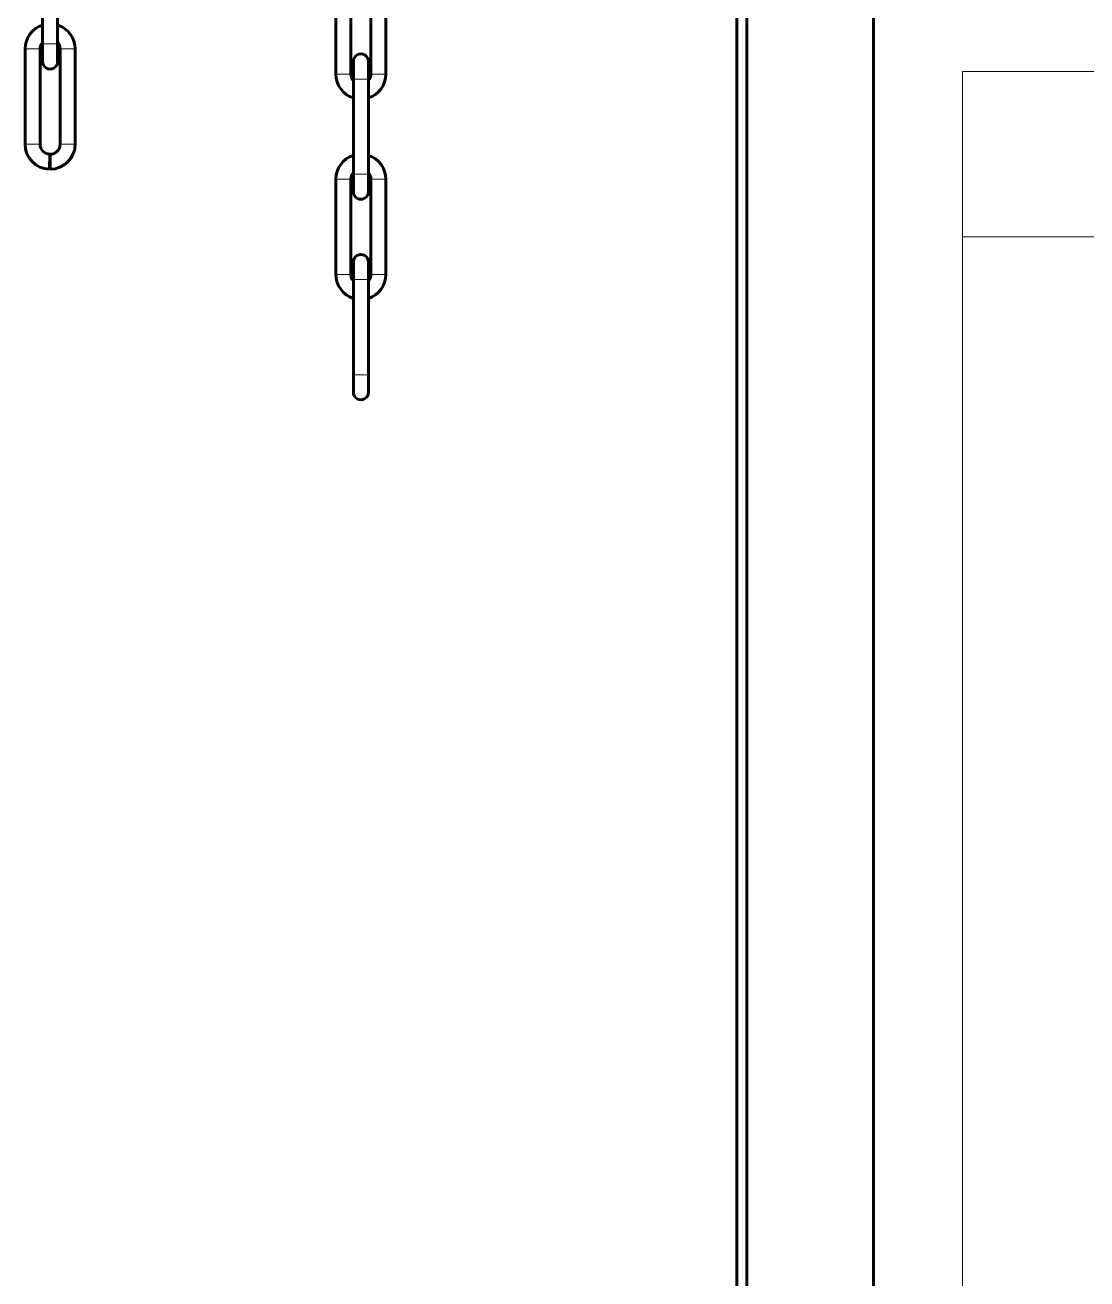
# Model space of a CAD drawing. Header units: millimetres. Extents: x 0 to 1680, y 0 to 594.
# Drawn here: x 585.98 to 591.54, y 216.42 to 222.99 of the extents above; entities that cross this region are included whole.
import ezdxf

# ---------------------------------------------------------------- set-up
doc = ezdxf.new("R2010")
doc.units = ezdxf.units.MM
for name, pattern in [('K5LT_BASIC', [0]), ('K5LT_THIN', [0]), ('K5LT_THIN_INCLUDED_TO_HATCHING', [0])]:
    doc.linetypes.add(name, pattern=pattern)
doc.layers.add('Системный слой', color=7, linetype='Continuous')

# ---------------------------------------------------------------- blocks, each defined once
blk = doc.blocks.new('U152')
at = {"layer": 'Системный слой', "color": 5, "linetype": 'K5LT_BASIC', "lineweight": 60, "true_color": 0x0000ff}
for p, q in [((586.0707, 223.3888), (586.0707, 222.8901)), ((586.1494, 223.3888), (586.1494, 222.8901)), ((586.1494, 222.989), (586.1494, 223.2898)), ((587.6063, 222.7326), (587.6063, 223.2313)), ((587.685, 222.7326), (587.685, 223.2313)), ((587.79, 223.2313), (587.79, 222.7326)), ((587.8688, 223.2313), (587.8688, 222.7326)), ((585.9788, 222.8638), (585.9788, 222.3651)), ((586.0575, 222.8638), (586.0575, 222.3651)), ((586.0707, 222.8901), (586.0707, 222.8985)), ((586.0707, 222.7982), (586.0707, 222.8901)), ((586.0707, 222.8901), (586.0707, 222.7982)), ((586.1494, 222.8901), (586.1494, 222.8985)), ((586.1494, 222.7982), (586.1494, 222.8901)), ((586.1494, 222.8901), (586.1494, 222.7982)), ((586.1625, 222.3651), (586.1625, 222.8638)), ((586.2413, 222.3651), (586.2413, 222.8638)), ((587.6982, 222.7063), (587.6982, 222.7982)), ((587.6982, 222.7981), (587.6982, 222.7063)), ((587.7769, 222.7063), (587.7769, 222.7982)), ((587.7769, 222.7981), (587.7769, 222.7063)), ((587.6982, 222.2076), (587.6982, 222.7063)), ((587.6982, 222.7063), (587.6982, 222.6978)), ((587.7769, 222.2076), (587.7769, 222.7063)), ((587.7769, 222.7063), (587.7769, 222.6978)), ((587.6982, 222.6073), (587.6982, 222.3065)), ((587.7769, 222.6074), (587.7769, 222.3065)), ((586.1063, 222.2339), (586.1086, 222.3126)), ((586.1101, 222.2338), (586.1101, 222.3126)), ((587.6982, 222.2161), (587.6982, 222.2076)), ((587.6982, 222.2076), (587.6982, 222.1157)), ((587.6982, 222.2076), (587.6982, 222.1157)), ((587.7769, 222.216), (587.7769, 222.2076)), ((587.7769, 222.2076), (587.7769, 222.1157)), ((587.7769, 222.2076), (587.7769, 222.1157)), ((587.6063, 221.6826), (587.6063, 222.1813)), ((587.685, 221.6826), (587.685, 222.1813)), ((587.79, 222.1813), (587.79, 221.6826)), ((587.8688, 222.1813), (587.8688, 221.6826)), ((587.6982, 221.6563), (587.6982, 221.7482)), ((587.6982, 221.7481), (587.6982, 221.6563)), ((587.7769, 221.6563), (587.7769, 221.7482)), ((587.7769, 221.7481), (587.7769, 221.6563)), ((587.6982, 221.1576), (587.6982, 221.6563)), ((587.6982, 221.6563), (587.6982, 221.6478)), ((587.7769, 221.1576), (587.7769, 221.6563)), ((587.7769, 221.6563), (587.7769, 221.6478)), ((587.6982, 221.5573), (587.6982, 221.1576)), ((587.7769, 221.5574), (587.7769, 221.1576)), ((587.6982, 221.1576), (587.6982, 221.0657)), ((587.6982, 221.1576), (587.6982, 221.0657)), ((587.7769, 221.1576), (587.7769, 221.0657)), ((587.7769, 221.1576), (587.7769, 221.0657))]:
    blk.add_line(p, q, dxfattribs=at)
at = {"layer": 'Системный слой', "color": 7, "linetype": 'K5LT_THIN', "lineweight": 18}
for p, q in [((585.9788, 222.8638), (586.0575, 222.8638)), ((586.0707, 222.8901), (586.1494, 222.8901)), ((586.1625, 222.8638), (586.2413, 222.8638)), ((587.6063, 222.7326), (587.685, 222.7326)), ((587.79, 222.7326), (587.8688, 222.7326)), ((587.7769, 222.7063), (587.6982, 222.7063)), ((586.0575, 222.3651), (585.9788, 222.3651)), ((586.2413, 222.3651), (586.1625, 222.3651)), ((587.6982, 222.2076), (587.7769, 222.2076)), ((587.685, 222.1813), (587.6063, 222.1813)), ((587.8688, 222.1813), (587.79, 222.1813)), ((587.6063, 221.6826), (587.685, 221.6826)), ((587.79, 221.6826), (587.8688, 221.6826)), ((587.7769, 221.6563), (587.6982, 221.6563)), ((587.6982, 221.1576), (587.7769, 221.1576))]:
    blk.add_line(p, q, dxfattribs=at)
at = {"layer": 'Системный слой', "color": 5, "linetype": 'K5LT_BASIC', "lineweight": 60, "true_color": 0x0000ff}
for centre, radius, start, end in [((586.11, 222.8638), 0.1312, 107.44947, 179.99994), ((586.11, 222.8638), 0.1312, 359.99975, 72.53428), ((586.11, 222.8638), 0.0525, 138.56101, 180.00019), ((586.11, 222.8638), 0.0525, 359.99983, 41.38042), ((586.1101, 222.7982), 0.0394, 179.94632, 0.05368), ((587.7376, 222.7982), 0.0394, 359.94632, 180.05368), ((587.7375, 222.7326), 0.1312, 180.00006, 252.55053), ((587.7375, 222.7326), 0.0525, 179.99981, 221.43899), ((587.7375, 222.7326), 0.0525, 318.61958, 0.00017), ((587.7375, 222.7326), 0.1312, 287.46572, 0.00025), ((586.11, 222.3651), 0.1312, 179.99975, 268.37215), ((586.11, 222.3651), 0.0525, 179.99987, 268.38622), ((586.11, 222.3651), 0.1312, 270.00939, 359.99994), ((586.11, 222.3651), 0.0525, 270.02346, 0.00016), ((587.7375, 222.1813), 0.1313, 107.4478, 180.00024), ((587.7375, 222.1813), 0.1312, 0.00006, 72.53256), ((587.7375, 222.1813), 0.0525, 138.55483, 180.00017), ((587.7375, 222.1813), 0.0525, 359.99982, 41.37421), ((587.7376, 221.7482), 0.0394, 359.94632, 180.05368), ((587.7375, 221.6826), 0.1312, 180.00006, 252.55053), ((587.7375, 221.6826), 0.0525, 179.99981, 221.43899), ((587.7375, 221.6826), 0.0525, 318.61958, 0.00017), ((587.7375, 221.6826), 0.1312, 287.46572, 0.00025)]:
    blk.add_arc(centre, radius, start, end, dxfattribs=at)
for centre, major_axis, ratio, start_param, end_param in [((586.1101, 222.7982), (-0.0394, 0), 0.999592, 0, 0.000937), ((586.1101, 222.7982), (-0.0394, 0), 0.999592, 3.140655, 3.141593), ((587.7376, 222.7981), (0.0394, 0), 0.999592, 3.140655, 3.141593), ((587.7376, 222.7981), (0.0394, 0), 0.999592, 0, 0.000937), ((587.7376, 222.1157), (-0.0394, 0), 1, 6.283089, 9.424874), ((587.7376, 221.7481), (0.0394, 0), 0.999592, 3.140655, 3.141593), ((587.7376, 221.7481), (0.0394, 0), 0.999592, 0, 0.000937), ((587.7376, 221.0657), (-0.0394, 0), 1, 6.283089, 9.424874)]:
    blk.add_ellipse(centre, major_axis=major_axis, ratio=ratio, start_param=start_param, end_param=end_param, dxfattribs=at)

msp = doc.modelspace()

# ---------------------------------------------------------------- linework, layer by layer
at = {"layer": 'Системный слой', "color": 5, "linetype": 'K5LT_BASIC', "lineweight": 60, "true_color": 0x0000ff}
for p, q in [((589.70631, 156.46443), (589.70631, 286.40818)), ((589.75881, 286.40818), (589.75881, 156.46443)), ((590.41506, 156.46443), (590.42978, 286.31716))]:
    msp.add_line(p, q, dxfattribs=at)
at = {"layer": 'Системный слой', "color": 7, "linetype": 'K5LT_THIN_INCLUDED_TO_HATCHING', "lineweight": 18}
for p, q in [((590.88756, 222.7457), (598.9057, 222.74568)), ((590.88756, 222.7457), (590.88756, 203.05546)), ((590.88756, 221.87943), (598.9057, 221.87943))]:
    msp.add_line(p, q, dxfattribs=at)

# ---------------------------------------------------------------- block references
at = {"layer": 'Системный слой'}
msp.add_blockref('U152', (0, 0), dxfattribs=at)

doc.saveas('drawing.dxf')
